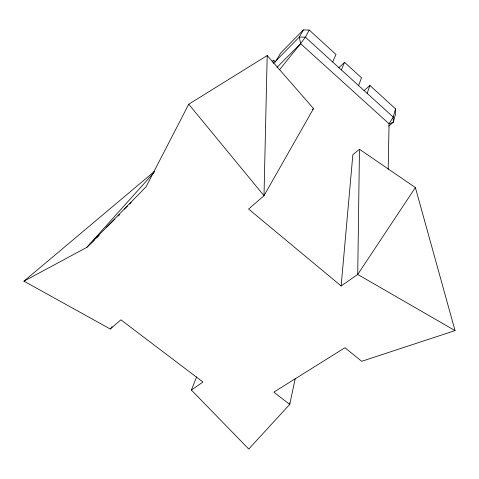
<?xml version="1.0" encoding="UTF-8"?>
<svg xmlns="http://www.w3.org/2000/svg" width="479" height="479" viewBox="0 0 479 479"><rect width="100%" height="100%" fill="white"/><g stroke="black" fill="none" stroke-linecap="round" stroke-linejoin="round"><path stroke-width="0.72" d="M289.729 402.911L289.711 404.402L248.763 449.051L191.384 390.044L196.629 376.847M295.178 378.847L289.711 404.402L273.85 392.133L344.958 347.73L361.711 361.298L455.05 330.606L415.383 187.552L359.46 149.262L357.729 274.461L341.144 285.981L248.589 209.066L264.007 195.695L313.529 108.541L267.192 55.54L188.726 104.224L146.125 186.72L86.771 247.409L23.95 281.167L110.278 329.025L120.894 319.816L202.934 382.02L191.384 390.044M388.182 169.243L389.068 123.786L393.223 117.08L395.498 108.847L369.89 85.448L363.992 90.675M267.192 55.54L264.007 195.695L188.726 104.224M341.144 285.981L352.849 154.735L359.46 149.262M367.148 93.357L369.89 85.448M358.597 85.585L361.495 77.784L344.563 62.312L338.773 67.737M341.347 69.892L344.563 62.312M332.642 61.971L336.013 54.504L309.254 30.063L303.333 29.949L280.694 52.995L276.425 60.294M309.254 30.063L305.374 37.17L300.578 43.637L279.724 69.533M303.333 29.949L299.351 37.039L273.359 63.408M272.527 62.036L273.617 60.198L275.802 62.144M415.383 187.552L357.729 274.461L455.05 330.606M110.278 329.025L112.134 326.684M154.19 172.29L86.771 247.409L94.842 239.638M272.084 61.761L273.617 60.198M276.988 67.353L300.578 43.637L299.351 37.039L305.374 37.17L393.223 117.08L393.283 122.301L388.714 126.079M106.392 227.351L114.954 219.107M118.163 216.017L119.768 214.466M96.459 238.081L99.147 235.488M124.169 209.173L127.432 206.096M129.605 204.042L131.234 202.503M312.464 109.517L313.529 108.541M23.95 281.167L154.4 171.434M300.578 43.637L389.068 123.786L393.283 122.301L395.546 114.014L395.498 108.847"/></g></svg>
